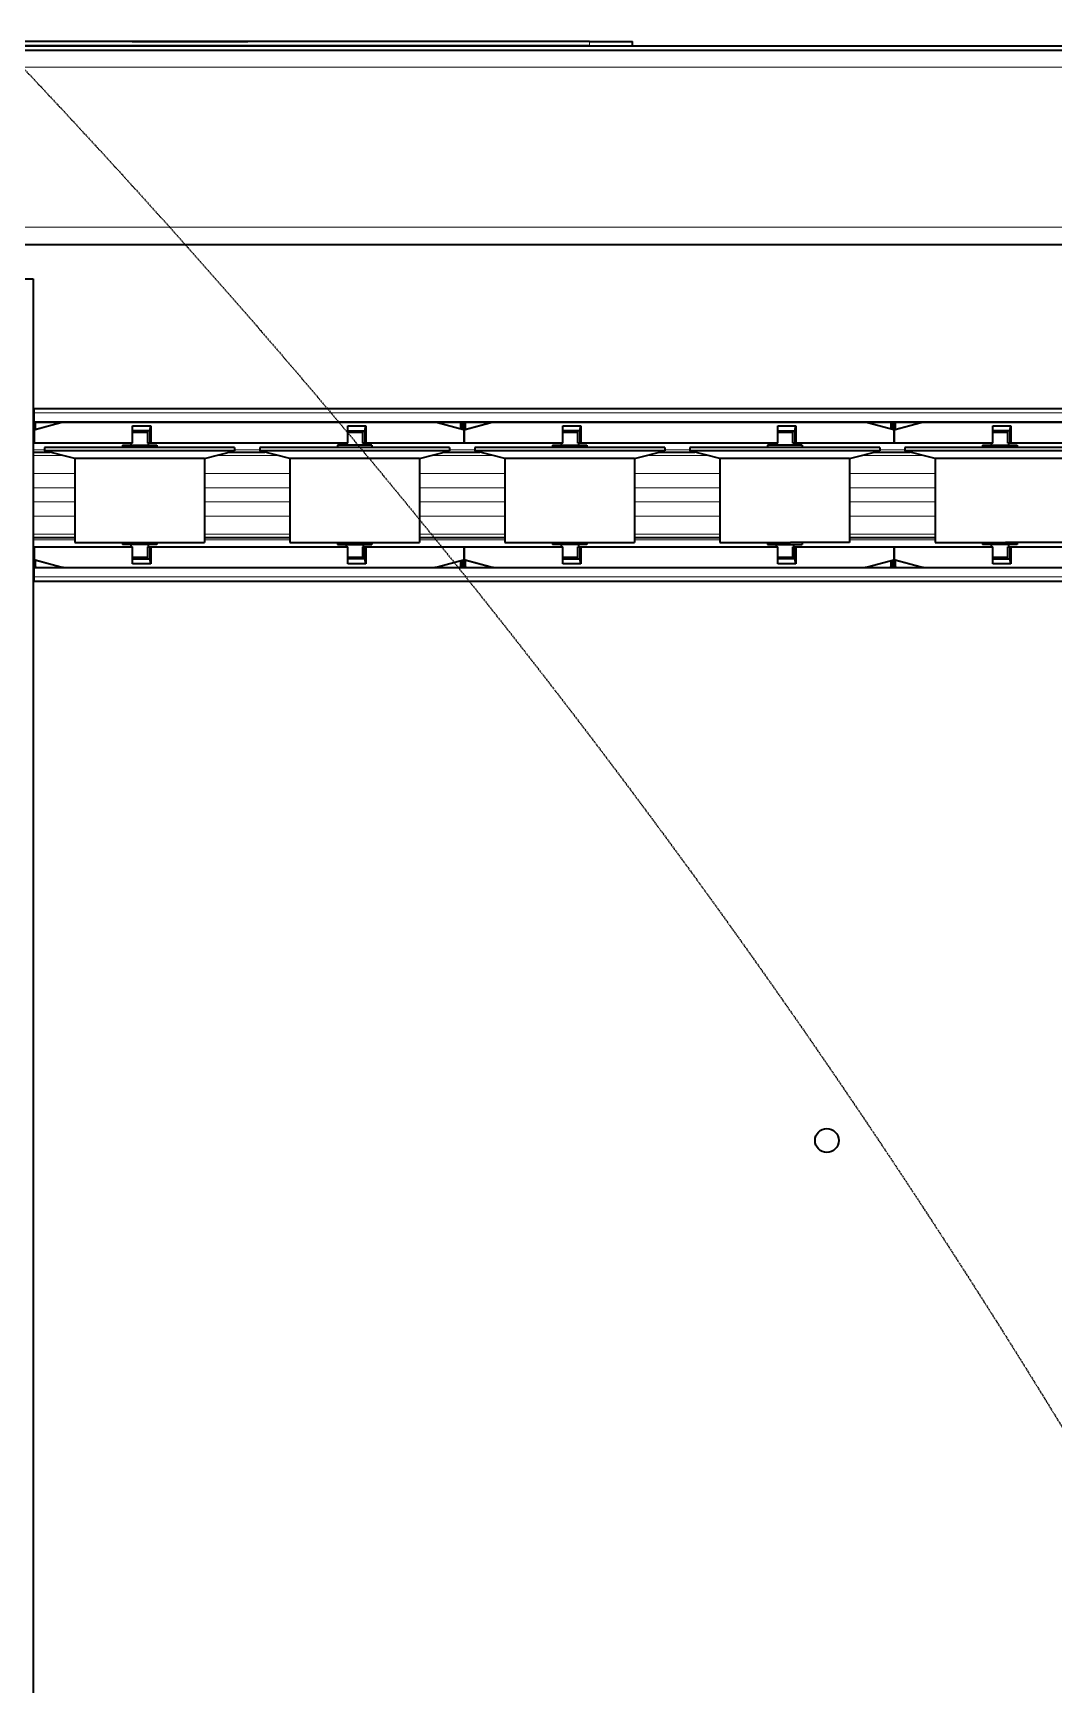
# Model space of a CAD drawing. Header units: inches. Extents: x 185496 to 352137, y 107182 to 179410.
# Drawn here: x 237208.9 to 237445.4, y 167636.3 to 168018.8 of the extents above; entities that cross this region are included whole.
import ezdxf

# ---------------------------------------------------------------- set-up
doc = ezdxf.new("R2010")
doc.units = ezdxf.units.IN
doc.header["$MEASUREMENT"] = 0
doc.linetypes.add('DASH', pattern=[0.35, 0.25, -0.1])

# ---------------------------------------------------------------- blocks, each defined once
blk = doc.blocks.new('liaojia')
at = {"color": 7, "lineweight": 35}
for p, q in [((799085.27, -280753.72), (799085.27, -279353.72)), ((799086.27, -280753.72), (799086.27, -279353.72)), ((799131.27, -280708.72), (799131.27, -279448.77)), ((799169.27, -280642.43), (799169.27, -279446.99)), ((799169.27, -280642.59), (799169.27, -279449.31)), ((799209.27, -280642.43), (799209.27, -279446.99)), ((799172.47, -280642.36), (799172.47, -279465.13)), ((799084.27, -280513.72), (799084.27, -280743.72)), ((799085.27, -280513.72), (799085.27, -280743.72)), ((799139.27, -280642.59), (800133.27, -280642.59))]:
    blk.add_line(p, q, dxfattribs=at)
at = {"color": 7, "lineweight": 13}
for p, q in [((799090.27, -280708.72), (799090.27, -279444.77)), ((799127.27, -280708.72), (799127.27, -279448.77)), ((799206.27, -280642.34), (799206.27, -279446.91)), ((799208.27, -280642.34), (799208.27, -279446.91)), ((799170.27, -280642.34), (799170.27, -279465.13)), ((799172.27, -280642.34), (799172.27, -279465.13))]:
    blk.add_line(p, q, dxfattribs=at)
at = {"color": 7, "lineweight": 35, "ltscale": 0.212965}
for p, q in [((799172.47, -280350.7), (799172.47, -280435.89)), ((799206.07, -280435.89), (799206.07, -280350.7)), ((799172.47, -280450.32), (799172.47, -280535.51)), ((799206.07, -280535.51), (799206.07, -280450.32)), ((799172.47, -280549.94), (799172.47, -280635.13)), ((799206.07, -280635.13), (799206.07, -280549.94))]:
    blk.add_line(p, q, dxfattribs=at)
at = {"color": 7, "lineweight": 35, "ltscale": 0.114064}
for p, q in [((799177.27, -280370.48), (799177.27, -280416.11)), ((799201.27, -280416.11), (799201.27, -280370.48)), ((799177.27, -280470.1), (799177.27, -280515.73)), ((799201.27, -280515.73), (799201.27, -280470.1)), ((799177.27, -280569.72), (799177.27, -280615.35)), ((799201.27, -280615.35), (799201.27, -280569.72))]:
    blk.add_line(p, q, dxfattribs=at)
at = {"color": 7, "lineweight": 35, "ltscale": 0.050206}
for p, q in [((799178.27, -280396.67), (799178.27, -280416.76)), ((799179.07, -280396.67), (799179.07, -280416.76)), ((799178.27, -280496.29), (799178.27, -280516.38)), ((799179.07, -280496.29), (799179.07, -280516.38)), ((799178.27, -280546.1), (799178.27, -280566.19)), ((799179.07, -280546.1), (799179.07, -280566.19)), ((799178.27, -280595.91), (799178.27, -280616)), ((799179.07, -280595.91), (799179.07, -280616))]:
    blk.add_line(p, q, dxfattribs=at)
at = {"color": 7, "lineweight": 35, "ltscale": 0.034232}
for p, q in [((799180.82, -280403.67), (799180.82, -280417.37)), ((799200.27, -280403.67), (799200.27, -280417.37)), ((799180.82, -280453.48), (799180.82, -280467.18)), ((799200.27, -280453.48), (799200.27, -280467.18)), ((799180.82, -280503.29), (799180.82, -280516.99)), ((799200.27, -280516.99), (799200.27, -280503.29)), ((799180.82, -280553.1), (799180.82, -280566.8)), ((799200.27, -280566.8), (799200.27, -280553.1)), ((799180.82, -280602.91), (799180.82, -280616.61)), ((799200.27, -280616.61), (799200.27, -280602.91))]:
    blk.add_line(p, q, dxfattribs=at)
at = {"color": 7, "lineweight": 35, "ltscale": 0.01046}
for p, q in [((799173.31, -280420.29), (799173.31, -280416.11)), ((799205.24, -280416.11), (799205.24, -280420.29)), ((799173.31, -280470.1), (799173.31, -280465.92)), ((799205.24, -280465.92), (799205.24, -280470.1)), ((799173.31, -280519.91), (799173.31, -280515.73)), ((799205.24, -280515.73), (799205.24, -280519.91)), ((799173.31, -280569.72), (799173.31, -280565.54)), ((799205.24, -280565.54), (799205.24, -280569.72)), ((799173.31, -280619.53), (799173.31, -280615.35)), ((799205.24, -280615.35), (799205.24, -280619.53))]:
    blk.add_line(p, q, dxfattribs=at)
at = {"color": 7, "lineweight": 35, "ltscale": 0.009914}
for p, q in [((799173.31, -280416.11), (799177.27, -280416.11)), ((799201.27, -280416.11), (799205.24, -280416.11)), ((799177.27, -280420.29), (799173.31, -280420.29)), ((799205.24, -280420.29), (799201.27, -280420.29)), ((799173.31, -280465.92), (799177.27, -280465.92)), ((799201.27, -280465.92), (799205.24, -280465.92)), ((799177.27, -280470.1), (799173.31, -280470.1)), ((799205.24, -280470.1), (799201.27, -280470.1)), ((799173.31, -280515.73), (799177.27, -280515.73)), ((799201.27, -280515.73), (799205.24, -280515.73)), ((799177.27, -280519.91), (799173.31, -280519.91)), ((799205.24, -280519.91), (799201.27, -280519.91)), ((799173.31, -280565.54), (799177.27, -280565.54)), ((799201.27, -280565.54), (799205.24, -280565.54)), ((799177.27, -280569.72), (799173.31, -280569.72)), ((799205.24, -280569.72), (799201.27, -280569.72)), ((799173.31, -280615.35), (799177.27, -280615.35)), ((799201.27, -280615.35), (799205.24, -280615.35)), ((799177.27, -280619.53), (799173.31, -280619.53)), ((799205.24, -280619.53), (799201.27, -280619.53))]:
    blk.add_line(p, q, dxfattribs=at)
at = {"color": 7, "lineweight": 35, "ltscale": 0.002965}
for p, q in [((799174.47, -280416.33), (799173.31, -280416.11)), ((799205.24, -280416.11), (799204.07, -280416.33)), ((799174.47, -280466.14), (799173.31, -280465.92)), ((799205.24, -280465.92), (799204.07, -280466.14)), ((799174.47, -280515.95), (799173.31, -280515.73)), ((799205.24, -280515.73), (799204.07, -280515.95)), ((799174.47, -280565.75), (799173.31, -280565.54)), ((799205.24, -280565.54), (799204.07, -280565.75)), ((799174.47, -280615.56), (799173.31, -280615.35)), ((799205.24, -280615.35), (799204.07, -280615.56))]:
    blk.add_line(p, q, dxfattribs=at)
at = {"color": 7, "lineweight": 35, "ltscale": 0.007}
for p, q in [((799174.47, -280416.33), (799177.27, -280416.33)), ((799201.27, -280416.33), (799204.07, -280416.33)), ((799174.47, -280466.14), (799177.27, -280466.14)), ((799204.07, -280466.14), (799201.27, -280466.14)), ((799174.47, -280515.95), (799177.27, -280515.95)), ((799201.27, -280515.95), (799204.07, -280515.95)), ((799174.47, -280565.76), (799177.27, -280565.76)), ((799204.07, -280565.76), (799201.27, -280565.76)), ((799174.47, -280615.57), (799177.27, -280615.57)), ((799201.27, -280615.57), (799204.07, -280615.57))]:
    blk.add_line(p, q, dxfattribs=at)
at = {"color": 7, "lineweight": 35, "ltscale": 0.009915}
for p, q in [((799174.47, -280416.33), (799174.47, -280420.29)), ((799204.07, -280420.29), (799204.07, -280416.33)), ((799174.47, -280470.1), (799174.47, -280466.14)), ((799204.07, -280466.14), (799204.07, -280470.1)), ((799174.47, -280515.95), (799174.47, -280519.91)), ((799204.07, -280519.91), (799204.07, -280515.95)), ((799174.47, -280569.72), (799174.47, -280565.75)), ((799204.07, -280565.75), (799204.07, -280569.72)), ((799174.47, -280615.56), (799174.47, -280619.53)), ((799204.07, -280619.53), (799204.07, -280615.56))]:
    blk.add_line(p, q, dxfattribs=at)
at = {"color": 7, "lineweight": 35, "ltscale": 0.000749969}
for p, q in [((799174.77, -280416.79), (799174.47, -280416.79)), ((799204.07, -280416.79), (799203.77, -280416.79)), ((799174.47, -280466.59), (799174.77, -280466.59)), ((799203.77, -280466.59), (799204.07, -280466.59)), ((799174.77, -280516.4), (799174.47, -280516.4)), ((799204.07, -280516.4), (799203.77, -280516.4)), ((799174.47, -280566.21), (799174.77, -280566.21)), ((799203.77, -280566.21), (799204.07, -280566.21)), ((799174.77, -280616.02), (799174.47, -280616.02)), ((799204.07, -280616.02), (799203.77, -280616.02))]:
    blk.add_line(p, q, dxfattribs=at)
at = {"color": 7, "lineweight": 35, "ltscale": 0.00625}
for p, q in [((799177.27, -280416.79), (799174.77, -280416.79)), ((799203.77, -280416.79), (799201.27, -280416.79)), ((799177.27, -280466.59), (799174.77, -280466.59)), ((799203.77, -280466.59), (799201.27, -280466.59)), ((799177.27, -280516.4), (799174.77, -280516.4)), ((799203.77, -280516.4), (799201.27, -280516.4)), ((799177.27, -280566.21), (799174.77, -280566.21)), ((799203.77, -280566.21), (799201.27, -280566.21)), ((799177.27, -280616.02), (799174.77, -280616.02)), ((799203.77, -280616.02), (799201.27, -280616.02))]:
    blk.add_line(p, q, dxfattribs=at)
at = {"color": 7, "lineweight": 35, "ltscale": 0.004289}
for p, q in [((799174.77, -280418.5), (799174.77, -280416.79)), ((799203.77, -280416.79), (799203.77, -280418.5)), ((799174.77, -280468.31), (799174.77, -280466.59)), ((799203.77, -280466.59), (799203.77, -280468.31)), ((799174.77, -280518.12), (799174.77, -280516.4)), ((799203.77, -280516.4), (799203.77, -280518.12)), ((799174.77, -280567.93), (799174.77, -280566.21)), ((799203.77, -280566.21), (799203.77, -280567.93)), ((799174.77, -280617.74), (799174.77, -280616.02)), ((799203.77, -280616.02), (799203.77, -280617.74))]:
    blk.add_line(p, q, dxfattribs=at)
at = {"color": 7, "lineweight": 35, "ltscale": 0.000555229}
for p, q in [((799177.27, -280416.11), (799177.27, -280416.33)), ((799201.27, -280416.33), (799201.27, -280416.11)), ((799177.27, -280465.92), (799177.27, -280466.14)), ((799201.27, -280466.14), (799201.27, -280465.92))]:
    blk.add_line(p, q, dxfattribs=at)
at = {"color": 7, "lineweight": 35, "ltscale": 0.001138}
for p, q in [((799177.27, -280416.33), (799177.27, -280416.79)), ((799201.27, -280416.79), (799201.27, -280416.33)), ((799177.27, -280466.14), (799177.27, -280466.59)), ((799201.27, -280466.59), (799201.27, -280466.14)), ((799177.27, -280515.95), (799177.27, -280516.4)), ((799201.27, -280516.4), (799201.27, -280515.95)), ((799177.27, -280565.76), (799177.27, -280566.21)), ((799201.27, -280566.21), (799201.27, -280565.76))]:
    blk.add_line(p, q, dxfattribs=at)
at = {"color": 7, "lineweight": 35, "ltscale": 0.00125}
for p, q in [((799177.27, -280416.67), (799177.77, -280416.67)), ((799177.77, -280414.67), (799178.27, -280414.67)), ((799200.27, -280414.67), (799200.77, -280414.67)), ((799200.77, -280416.67), (799201.27, -280416.67)), ((799177.27, -280420.67), (799177.77, -280420.67)), ((799200.77, -280420.67), (799201.27, -280420.67)), ((799177.77, -280422.67), (799178.27, -280422.67)), ((799200.27, -280422.67), (799200.77, -280422.67)), ((799177.27, -280466.48), (799177.77, -280466.48)), ((799177.77, -280464.48), (799178.27, -280464.48)), ((799200.27, -280464.48), (799200.77, -280464.48)), ((799200.77, -280466.48), (799201.27, -280466.48)), ((799177.27, -280470.48), (799177.77, -280470.48)), ((799200.77, -280470.48), (799201.27, -280470.48)), ((799177.77, -280472.48), (799178.27, -280472.48)), ((799200.27, -280472.48), (799200.77, -280472.48)), ((799177.27, -280516.29), (799177.77, -280516.29)), ((799177.77, -280514.29), (799178.27, -280514.29)), ((799200.27, -280514.29), (799200.77, -280514.29)), ((799200.77, -280516.29), (799201.27, -280516.29)), ((799177.27, -280520.29), (799177.77, -280520.29)), ((799200.77, -280520.29), (799201.27, -280520.29)), ((799177.77, -280522.29), (799178.27, -280522.29)), ((799200.27, -280522.29), (799200.77, -280522.29)), ((799177.27, -280566.1), (799177.77, -280566.1)), ((799177.77, -280564.1), (799178.27, -280564.1)), ((799200.27, -280564.1), (799200.77, -280564.1)), ((799200.77, -280566.1), (799201.27, -280566.1)), ((799177.27, -280570.1), (799177.77, -280570.1)), ((799200.77, -280570.1), (799201.27, -280570.1)), ((799177.77, -280572.1), (799178.27, -280572.1)), ((799200.27, -280572.1), (799200.77, -280572.1)), ((799177.27, -280615.91), (799177.77, -280615.91)), ((799177.77, -280613.91), (799178.27, -280613.91)), ((799200.27, -280613.91), (799200.77, -280613.91)), ((799200.77, -280615.91), (799201.27, -280615.91)), ((799177.27, -280619.91), (799177.77, -280619.91)), ((799200.77, -280619.91), (799201.27, -280619.91)), ((799177.77, -280621.91), (799178.27, -280621.91)), ((799200.27, -280621.91), (799200.77, -280621.91))]:
    blk.add_line(p, q, dxfattribs=at)
at = {"color": 7, "lineweight": 35, "ltscale": 0.009129}
for p, q in [((799177.77, -280418.33), (799177.77, -280414.67)), ((799200.77, -280414.67), (799200.77, -280418.33)), ((799177.77, -280464.48), (799177.77, -280468.14)), ((799200.77, -280468.14), (799200.77, -280464.48))]:
    blk.add_line(p, q, dxfattribs=at)
at = {"color": 7, "lineweight": 35, "ltscale": 0.059794}
for p, q in [((799178.27, -280416.76), (799178.27, -280440.67)), ((799179.07, -280416.76), (799179.07, -280440.67)), ((799178.27, -280616), (799178.27, -280639.91)), ((799179.07, -280616), (799179.07, -280639.91))]:
    blk.add_line(p, q, dxfattribs=at)
at = {"color": 7, "lineweight": 35, "ltscale": 0.040768}
for p, q in [((799180.82, -280417.37), (799180.82, -280433.67)), ((799200.27, -280433.67), (799200.27, -280417.37)), ((799180.82, -280467.18), (799180.82, -280483.48)), ((799200.27, -280483.48), (799200.27, -280467.18)), ((799180.82, -280516.99), (799180.82, -280533.29)), ((799200.27, -280533.29), (799200.27, -280516.99)), ((799180.82, -280566.8), (799180.82, -280583.1)), ((799200.27, -280583.1), (799200.27, -280566.8)), ((799180.82, -280616.61), (799180.82, -280632.91)), ((799200.27, -280632.91), (799200.27, -280616.61))]:
    blk.add_line(p, q, dxfattribs=at)
at = {"color": 7, "lineweight": 35, "ltscale": 0.004478}
for p, q in [((799174.77, -280420.29), (799174.77, -280418.5)), ((799203.77, -280418.5), (799203.77, -280420.29)), ((799174.77, -280470.1), (799174.77, -280468.31)), ((799203.77, -280468.31), (799203.77, -280470.1)), ((799174.77, -280519.91), (799174.77, -280518.12)), ((799203.77, -280518.12), (799203.77, -280519.91)), ((799174.77, -280569.72), (799174.77, -280567.93)), ((799203.77, -280567.93), (799203.77, -280569.72)), ((799174.77, -280619.53), (799174.77, -280617.74)), ((799203.77, -280617.74), (799203.77, -280619.53))]:
    blk.add_line(p, q, dxfattribs=at)
at = {"color": 7, "lineweight": 35, "ltscale": 0.057032}
for p, q in [((799177.27, -280420.29), (799177.27, -280443.1)), ((799201.27, -280443.1), (799201.27, -280420.29)), ((799177.27, -280443.1), (799177.27, -280465.92)), ((799201.27, -280465.92), (799201.27, -280443.1)), ((799177.27, -280519.91), (799177.27, -280542.72)), ((799201.27, -280542.72), (799201.27, -280519.91)), ((799177.27, -280542.72), (799177.27, -280565.54)), ((799201.27, -280565.54), (799201.27, -280542.72)), ((799177.27, -280619.53), (799177.27, -280642.34)), ((799201.27, -280642.34), (799201.27, -280619.53))]:
    blk.add_line(p, q, dxfattribs=at)
at = {"color": 7, "lineweight": 35, "ltscale": 0.010872}
for p, q in [((799177.77, -280422.67), (799177.77, -280418.33)), ((799200.77, -280418.33), (799200.77, -280422.67)), ((799177.77, -280468.14), (799177.77, -280472.48)), ((799200.77, -280472.48), (799200.77, -280468.14)), ((799177.77, -280522.29), (799177.77, -280517.95)), ((799200.77, -280517.95), (799200.77, -280522.29)), ((799177.77, -280567.76), (799177.77, -280572.1)), ((799200.77, -280572.1), (799200.77, -280567.76)), ((799177.77, -280621.91), (799177.77, -280617.57)), ((799200.77, -280617.57), (799200.77, -280621.91))]:
    blk.add_line(p, q, dxfattribs=at)
at = {"color": 7, "lineweight": 35, "ltscale": 3.43323e-05}
for p, q in [((799172.47, -280435.89), (799172.47, -280435.9)), ((799172.47, -280535.51), (799172.47, -280535.52))]:
    blk.add_line(p, q, dxfattribs=at)
at = {"color": 7, "lineweight": 35, "ltscale": 0.018036}
for p, q in [((799180.82, -280433.67), (799179.07, -280440.67)), ((799180.82, -280453.48), (799179.07, -280446.48)), ((799180.82, -280483.48), (799179.07, -280490.48)), ((799180.82, -280503.29), (799179.07, -280496.29)), ((799180.82, -280533.29), (799179.07, -280540.29)), ((799180.82, -280553.1), (799179.07, -280546.1)), ((799180.82, -280583.1), (799179.07, -280590.1)), ((799180.82, -280602.91), (799179.07, -280595.91)), ((799180.82, -280632.91), (799179.07, -280639.91))]:
    blk.add_line(p, q, dxfattribs=at)
at = {"color": 7, "lineweight": 13, "ltscale": 0.036824}
for p, q in [((799180.19, -280450.94), (799180.19, -280436.21)), ((799180.19, -280500.75), (799180.19, -280486.02)), ((799180.19, -280550.56), (799180.19, -280535.83)), ((799180.19, -280600.37), (799180.19, -280585.64))]:
    blk.add_line(p, q, dxfattribs=at)
at = {"color": 7, "lineweight": 35, "ltscale": 0.048637}
for p, q in [((799180.82, -280433.67), (799200.27, -280433.67)), ((799180.82, -280453.48), (799200.27, -280453.48)), ((799180.82, -280483.48), (799200.27, -280483.48)), ((799180.82, -280503.29), (799200.27, -280503.29)), ((799180.82, -280533.29), (799200.27, -280533.29)), ((799180.82, -280553.1), (799200.27, -280553.1)), ((799180.82, -280583.1), (799200.27, -280583.1)), ((799180.82, -280602.91), (799200.27, -280602.91)), ((799180.82, -280632.91), (799200.27, -280632.91))]:
    blk.add_line(p, q, dxfattribs=at)
at = {"color": 7, "lineweight": 13, "ltscale": 0.049524}
for p, q in [((799184.31, -280453.48), (799184.31, -280433.67)), ((799187.67, -280453.48), (799187.67, -280433.67)), ((799190.88, -280453.48), (799190.88, -280433.67)), ((799194.24, -280453.48), (799194.24, -280433.67)), ((799198.36, -280453.48), (799198.36, -280433.67)), ((799199.67, -280453.48), (799199.67, -280433.67)), ((799184.31, -280503.29), (799184.31, -280483.48)), ((799187.67, -280503.29), (799187.67, -280483.48)), ((799190.88, -280503.29), (799190.88, -280483.48)), ((799194.24, -280503.29), (799194.24, -280483.48)), ((799198.36, -280503.29), (799198.36, -280483.48)), ((799199.67, -280503.29), (799199.67, -280483.48)), ((799184.31, -280553.1), (799184.31, -280533.29)), ((799187.67, -280553.1), (799187.67, -280533.29)), ((799190.88, -280553.1), (799190.88, -280533.29)), ((799194.24, -280553.1), (799194.24, -280533.29)), ((799198.36, -280553.1), (799198.36, -280533.29)), ((799199.67, -280553.1), (799199.67, -280533.29)), ((799184.31, -280602.91), (799184.31, -280583.1)), ((799187.67, -280602.91), (799187.67, -280583.1)), ((799190.88, -280602.91), (799190.88, -280583.1)), ((799194.24, -280602.91), (799194.24, -280583.1)), ((799198.36, -280602.91), (799198.36, -280583.1)), ((799199.67, -280602.91), (799199.67, -280583.1))]:
    blk.add_line(p, q, dxfattribs=at)
at = {"color": 7, "lineweight": 35, "ltscale": 0.049524}
for p, q in [((799199.17, -280453.48), (799199.17, -280433.67)), ((799199.17, -280503.29), (799199.17, -280483.48)), ((799199.17, -280553.1), (799199.17, -280533.29)), ((799199.17, -280602.91), (799199.17, -280583.1))]:
    blk.add_line(p, q, dxfattribs=at)
at = {"color": 7, "lineweight": 35, "ltscale": 0.000675392}
for p, q in [((799206.07, -280436.16), (799206.07, -280435.89)), ((799206.07, -280635.4), (799206.07, -280635.13))]:
    blk.add_line(p, q, dxfattribs=at)
at = {"color": 7, "lineweight": 35, "ltscale": 0.036059}
for p, q in [((799206.07, -280450.32), (799206.07, -280435.9)), ((799206.07, -280549.94), (799206.07, -280535.52))]:
    blk.add_line(p, q, dxfattribs=at)
at = {"color": 7, "lineweight": 35, "ltscale": 0.015631}
for p, q in [((799172.61, -280436.92), (799174.23, -280442.96)), ((799204.31, -280442.96), (799205.94, -280436.92)), ((799174.23, -280443.25), (799172.61, -280449.29)), ((799205.94, -280449.29), (799204.31, -280443.25)), ((799172.61, -280536.54), (799174.23, -280542.58)), ((799204.31, -280542.58), (799205.94, -280536.54)), ((799174.23, -280542.87), (799172.61, -280548.91)), ((799205.94, -280548.91), (799204.31, -280542.87)), ((799172.61, -280636.16), (799174.23, -280642.2)), ((799204.31, -280642.2), (799205.94, -280636.16))]:
    blk.add_line(p, q, dxfattribs=at)
at = {"color": 7, "lineweight": 13, "ltscale": 0.000675392}
for p, q in [((799172.61, -280437.19), (799172.61, -280436.92)), ((799205.94, -280436.92), (799205.94, -280437.19)), ((799172.61, -280536.81), (799172.61, -280536.54)), ((799205.94, -280536.54), (799205.94, -280536.81))]:
    blk.add_line(p, q, dxfattribs=at)
at = {"color": 7, "lineweight": 35, "ltscale": 0.014724}
for p, q in [((799174.14, -280442.88), (799172.61, -280437.19)), ((799205.94, -280437.19), (799204.41, -280442.88)), ((799174.14, -280542.5), (799172.61, -280536.81)), ((799205.94, -280536.81), (799204.41, -280542.5)), ((799174.14, -280642.12), (799172.61, -280636.43))]:
    blk.add_line(p, q, dxfattribs=at)
at = {"color": 7, "lineweight": 35, "ltscale": 0.02054}
for p, q in [((799179.37, -280447.69), (799179.37, -280439.47)), ((799179.37, -280497.5), (799179.37, -280489.28)), ((799179.37, -280547.31), (799179.37, -280539.09)), ((799179.37, -280597.12), (799179.37, -280588.9))]:
    blk.add_line(p, q, dxfattribs=at)
at = {"color": 7, "lineweight": 35, "ltscale": 0.000635388}
blk.add_line((799172.54, -280442.88), (799172.47, -280442.63), dxfattribs=at)
at = {"color": 7, "lineweight": 35, "ltscale": 0.001135}
for p, q in [((799172.47, -280443.2), (799172.59, -280443.64)), ((799205.95, -280443.64), (799206.07, -280443.2)), ((799172.47, -280542.82), (799172.59, -280543.26)), ((799205.95, -280543.26), (799206.07, -280542.82))]:
    blk.add_line(p, q, dxfattribs=at)
at = {"color": 7, "lineweight": 35, "ltscale": 0.000635572}
for p, q in [((799172.47, -280444.12), (799172.54, -280443.87)), ((799172.54, -280542.5), (799172.47, -280542.25))]:
    blk.add_line(p, q, dxfattribs=at)
at = {"color": 7, "lineweight": 35, "ltscale": 0.004}
for p, q in [((799172.54, -280442.88), (799174.14, -280442.88)), ((799204.41, -280442.88), (799206.01, -280442.88)), ((799172.54, -280542.5), (799174.14, -280542.5)), ((799204.41, -280542.5), (799206.01, -280542.5)), ((799172.54, -280642.12), (799174.14, -280642.12)), ((799204.41, -280642.12), (799206.01, -280642.12))]:
    blk.add_line(p, q, dxfattribs=at)
at = {"color": 7, "lineweight": 35, "ltscale": 0.000697136}
for p, q in [((799172.54, -280443.16), (799172.54, -280442.88)), ((799206.01, -280442.88), (799206.01, -280443.16)), ((799172.54, -280542.78), (799172.54, -280542.5)), ((799206.01, -280542.5), (799206.01, -280542.78))]:
    blk.add_line(p, q, dxfattribs=at)
at = {"color": 7, "lineweight": 35, "ltscale": 0.004223}
for p, q in [((799174.23, -280443.16), (799172.54, -280443.16)), ((799206.01, -280443.16), (799204.32, -280443.16)), ((799174.23, -280542.78), (799172.54, -280542.78)), ((799206.01, -280542.78), (799204.32, -280542.78)), ((799174.23, -280642.39), (799172.54, -280642.39)), ((799206.01, -280642.39), (799204.32, -280642.39))]:
    blk.add_line(p, q, dxfattribs=at)
at = {"color": 7, "lineweight": 35, "ltscale": 0.00129}
for p, q in [((799172.67, -280443.65), (799172.54, -280443.16)), ((799206.01, -280443.16), (799205.87, -280443.65)), ((799172.67, -280543.27), (799172.54, -280542.78)), ((799206.01, -280542.78), (799205.87, -280543.27))]:
    blk.add_line(p, q, dxfattribs=at)
at = {"color": 7, "lineweight": 35, "ltscale": 0.003818}
for p, q in [((799174.07, -280443.87), (799172.54, -280443.87)), ((799206.01, -280443.87), (799204.48, -280443.87)), ((799174.07, -280543.49), (799172.54, -280543.49)), ((799206.01, -280543.49), (799204.48, -280543.49))]:
    blk.add_line(p, q, dxfattribs=at)
at = {"color": 7, "lineweight": 13, "ltscale": 0.000175476}
for p, q in [((799172.59, -280443.57), (799172.59, -280443.64)), ((799205.95, -280443.57), (799205.95, -280443.64))]:
    blk.add_line(p, q, dxfattribs=at)
at = {"color": 7, "lineweight": 35, "ltscale": 0.000493763}
for p, q in [((799172.59, -280443.57), (799172.65, -280443.76)), ((799205.9, -280443.76), (799205.95, -280443.57))]:
    blk.add_line(p, q, dxfattribs=at)
at = {"color": 7, "lineweight": 35, "ltscale": 0.000567469}
for p, q in [((799172.62, -280443.87), (799172.67, -280443.65)), ((799205.87, -280443.65), (799205.93, -280443.87))]:
    blk.add_line(p, q, dxfattribs=at)
at = {"color": 7, "lineweight": 35, "ltscale": 0.003631}
for p, q in [((799174.13, -280443.65), (799172.67, -280443.65)), ((799172.67, -280443.65), (799174.13, -280443.65)), ((799205.87, -280443.65), (799204.42, -280443.65)), ((799204.42, -280443.65), (799205.87, -280443.65)), ((799174.13, -280543.27), (799172.67, -280543.27)), ((799172.67, -280543.27), (799174.13, -280543.27)), ((799205.87, -280543.27), (799204.42, -280543.27)), ((799204.42, -280543.27), (799205.87, -280543.27))]:
    blk.add_line(p, q, dxfattribs=at)
at = {"color": 7, "lineweight": 35, "ltscale": 0.000906978}
for p, q in [((799174.23, -280443.17), (799174.14, -280442.82)), ((799174.23, -280642.41), (799174.14, -280642.06))]:
    blk.add_line(p, q, dxfattribs=at)
at = {"color": 7, "lineweight": 35, "ltscale": 0.000130653}
for p, q in [((799174.14, -280442.88), (799174.14, -280442.82)), ((799204.41, -280442.82), (799204.41, -280442.88)), ((799174.14, -280642.12), (799174.14, -280642.06)), ((799204.41, -280642.06), (799204.41, -280642.12))]:
    blk.add_line(p, q, dxfattribs=at)
at = {"color": 7, "lineweight": 13, "ltscale": 0.000544739}
for p, q in [((799174.23, -280442.96), (799174.23, -280443.17)), ((799204.31, -280443.17), (799204.31, -280442.96)), ((799174.23, -280542.58), (799174.23, -280542.79)), ((799204.31, -280542.79), (799204.31, -280542.58)), ((799174.43, -280642.34), (799174.43, -280642.56)), ((799204.12, -280642.56), (799204.12, -280642.34))]:
    blk.add_line(p, q, dxfattribs=at)
at = {"color": 7, "lineweight": 35, "ltscale": 0.007116}
for p, q in [((799174.43, -280443.1), (799177.27, -280443.1)), ((799177.27, -280443.1), (799174.43, -280443.1)), ((799201.27, -280443.1), (799204.12, -280443.1)), ((799204.12, -280443.1), (799201.27, -280443.1)), ((799174.43, -280542.72), (799177.27, -280542.72)), ((799177.27, -280542.72), (799174.43, -280542.72)), ((799201.27, -280542.72), (799204.12, -280542.72)), ((799204.12, -280542.72), (799201.27, -280542.72)), ((799174.43, -280642.34), (799177.27, -280642.34)), ((799174.43, -280642.56), (799177.27, -280642.56)), ((799201.27, -280642.34), (799204.12, -280642.34)), ((799201.27, -280642.56), (799204.12, -280642.56))]:
    blk.add_line(p, q, dxfattribs=at)
at = {"color": 7, "lineweight": 35, "ltscale": 0.002}
for p, q in [((799178.27, -280440.67), (799179.07, -280440.67)), ((799178.27, -280446.48), (799179.07, -280446.48)), ((799178.27, -280490.48), (799179.07, -280490.48)), ((799178.27, -280496.29), (799179.07, -280496.29)), ((799178.27, -280540.29), (799179.07, -280540.29)), ((799178.27, -280546.1), (799179.07, -280546.1)), ((799178.27, -280590.1), (799179.07, -280590.1)), ((799178.27, -280595.91), (799179.07, -280595.91)), ((799178.27, -280639.91), (799179.07, -280639.91))]:
    blk.add_line(p, q, dxfattribs=at)
at = {"color": 7, "lineweight": 13, "ltscale": 0.014524}
for p, q in [((799178.87, -280446.48), (799178.87, -280440.67)), ((799178.87, -280496.29), (799178.87, -280490.48)), ((799178.87, -280546.1), (799178.87, -280540.29)), ((799178.87, -280595.91), (799178.87, -280590.1))]:
    blk.add_line(p, q, dxfattribs=at)
at = {"color": 7, "lineweight": 35, "ltscale": 0.000544739}
for p, q in [((799201.27, -280443.32), (799201.27, -280443.1)), ((799201.27, -280542.94), (799201.27, -280542.72)), ((799177.27, -280642.34), (799177.27, -280642.56)), ((799201.27, -280642.56), (799201.27, -280642.34))]:
    blk.add_line(p, q, dxfattribs=at)
at = {"color": 7, "lineweight": 35, "ltscale": 0.00082798}
for p, q in [((799201.27, -280443.65), (799201.27, -280443.32)), ((799201.27, -280543.27), (799201.27, -280542.94))]:
    blk.add_line(p, q, dxfattribs=at)
at = {"color": 7, "lineweight": 35, "ltscale": 0.000522995}
blk.add_line((799201.27, -280443.86), (799201.27, -280443.65), dxfattribs=at)
at = {"color": 7, "lineweight": 35, "ltscale": 0.000907027}
for p, q in [((799204.41, -280442.82), (799204.31, -280443.17)), ((799204.41, -280642.06), (799204.31, -280642.41))]:
    blk.add_line(p, q, dxfattribs=at)
at = {"color": 7, "lineweight": 35, "ltscale": 0.000635438}
blk.add_line((799206.07, -280442.63), (799206.01, -280442.88), dxfattribs=at)
at = {"color": 7, "lineweight": 35, "ltscale": 0.000635622}
for p, q in [((799206.01, -280443.87), (799206.07, -280444.12)), ((799206.07, -280542.25), (799206.01, -280542.5))]:
    blk.add_line(p, q, dxfattribs=at)
at = {"color": 7, "lineweight": 35, "ltscale": 0.050207}
for p, q in [((799178.27, -280446.48), (799178.27, -280466.57)), ((799179.07, -280446.48), (799179.07, -280466.57))]:
    blk.add_line(p, q, dxfattribs=at)
at = {"color": 7, "lineweight": 35, "ltscale": 0.059793}
for p, q in [((799178.27, -280466.57), (799178.27, -280490.48)), ((799179.07, -280466.57), (799179.07, -280490.48)), ((799178.27, -280516.38), (799178.27, -280540.29)), ((799179.07, -280516.38), (799179.07, -280540.29)), ((799178.27, -280566.19), (799178.27, -280590.1)), ((799179.07, -280566.19), (799179.07, -280590.1))]:
    blk.add_line(p, q, dxfattribs=at)
at = {"color": 7, "lineweight": 35, "ltscale": 0.0025}
blk.add_line((799085.27, -280503.72), (799084.27, -280503.72), dxfattribs=at)
at = {"color": 7, "lineweight": 35, "ltscale": 0.025}
for p, q in [((799084.27, -280513.72), (799084.27, -280503.72)), ((799085.27, -280513.72), (799085.27, -280503.72))]:
    blk.add_line(p, q, dxfattribs=at)
at = {"color": 7, "lineweight": 13, "ltscale": 0.0025}
blk.add_line((799085.27, -280513.72), (799084.27, -280513.72), dxfattribs=at)
at = {"color": 7, "lineweight": 35, "ltscale": 0.00055542}
for p, q in [((799177.27, -280515.73), (799177.27, -280515.95)), ((799201.27, -280515.95), (799201.27, -280515.73)), ((799177.27, -280565.54), (799177.27, -280565.76)), ((799201.27, -280565.76), (799201.27, -280565.54)), ((799177.27, -280615.35), (799177.27, -280615.57)), ((799201.27, -280615.57), (799201.27, -280615.35))]:
    blk.add_line(p, q, dxfattribs=at)
at = {"color": 7, "lineweight": 35, "ltscale": 0.009128}
for p, q in [((799177.77, -280517.95), (799177.77, -280514.29)), ((799200.77, -280514.29), (799200.77, -280517.95)), ((799177.77, -280564.1), (799177.77, -280567.76)), ((799200.77, -280567.76), (799200.77, -280564.1)), ((799177.77, -280617.57), (799177.77, -280613.91)), ((799200.77, -280613.91), (799200.77, -280617.57))]:
    blk.add_line(p, q, dxfattribs=at)
at = {"color": 7, "lineweight": 35, "ltscale": 0.000675488}
blk.add_line((799206.07, -280535.78), (799206.07, -280535.51), dxfattribs=at)
at = {"color": 7, "lineweight": 35, "ltscale": 0.000635296}
blk.add_line((799172.47, -280543.74), (799172.54, -280543.49), dxfattribs=at)
at = {"color": 7, "lineweight": 13, "ltscale": 0.000175667}
for p, q in [((799172.59, -280543.19), (799172.59, -280543.26)), ((799205.95, -280543.19), (799205.95, -280543.26))]:
    blk.add_line(p, q, dxfattribs=at)
at = {"color": 7, "lineweight": 35, "ltscale": 0.000493948}
for p, q in [((799172.59, -280543.19), (799172.65, -280543.38)), ((799205.9, -280543.38), (799205.95, -280543.19))]:
    blk.add_line(p, q, dxfattribs=at)
at = {"color": 7, "lineweight": 35, "ltscale": 0.000567561}
for p, q in [((799172.62, -280543.49), (799172.67, -280543.27)), ((799205.87, -280543.27), (799205.93, -280543.49))]:
    blk.add_line(p, q, dxfattribs=at)
at = {"color": 7, "lineweight": 35, "ltscale": 0.000907346}
blk.add_line((799174.23, -280542.79), (799174.14, -280542.44), dxfattribs=at)
at = {"color": 7, "lineweight": 35, "ltscale": 0.000130844}
for p, q in [((799174.14, -280542.5), (799174.14, -280542.44)), ((799204.41, -280542.44), (799204.41, -280542.5))]:
    blk.add_line(p, q, dxfattribs=at)
at = {"color": 7, "lineweight": 35, "ltscale": 0.0005229}
blk.add_line((799201.27, -280543.48), (799201.27, -280543.27), dxfattribs=at)
at = {"color": 7, "lineweight": 35, "ltscale": 0.000907396}
blk.add_line((799204.41, -280542.44), (799204.31, -280542.79), dxfattribs=at)
at = {"color": 7, "lineweight": 35, "ltscale": 0.00063553}
for p, q in [((799206.01, -280543.49), (799206.07, -280543.74)), ((799206.07, -280641.87), (799206.01, -280642.12))]:
    blk.add_line(p, q, dxfattribs=at)
at = {"color": 7, "lineweight": 35, "ltscale": 6.4373e-05}
blk.add_line((799084.27, -280592.89), (799084.27, -280592.87), dxfattribs=at)
at = {"color": 7, "lineweight": 35, "ltscale": 0.000192738}
blk.add_line((799084.27, -280592.97), (799084.27, -280592.89), dxfattribs=at)
at = {"color": 7, "lineweight": 35, "ltscale": 0.000321007}
blk.add_line((799084.27, -280593.1), (799084.27, -280592.97), dxfattribs=at)
at = {"color": 7, "lineweight": 35, "ltscale": 0.000449657}
blk.add_line((799084.27, -280593.28), (799084.27, -280593.1), dxfattribs=at)
at = {"color": 7, "lineweight": 35, "ltscale": 0.000578213}
blk.add_line((799084.27, -280593.51), (799084.27, -280593.28), dxfattribs=at)
at = {"color": 7, "lineweight": 35, "ltscale": 0.000706482}
blk.add_line((799084.27, -280593.79), (799084.27, -280593.51), dxfattribs=at)
at = {"color": 7, "lineweight": 35, "ltscale": 0.000835133}
blk.add_line((799084.27, -280594.13), (799084.27, -280593.79), dxfattribs=at)
at = {"color": 7, "lineweight": 35, "ltscale": 0.000963593}
blk.add_line((799084.27, -280594.51), (799084.27, -280594.13), dxfattribs=at)
at = {"color": 7, "lineweight": 35, "ltscale": 0.001092}
blk.add_line((799084.27, -280594.95), (799084.27, -280594.51), dxfattribs=at)
at = {"color": 7, "lineweight": 35, "ltscale": 0.001221}
blk.add_line((799084.27, -280595.44), (799084.27, -280594.95), dxfattribs=at)
at = {"color": 7, "lineweight": 35, "ltscale": 0.001335}
blk.add_line((799084.27, -280595.97), (799084.27, -280595.44), dxfattribs=at)
at = {"color": 7, "lineweight": 35, "ltscale": 0.001437}
blk.add_line((799084.27, -280596.55), (799084.27, -280595.97), dxfattribs=at)
at = {"color": 7, "lineweight": 35, "ltscale": 0.001538}
blk.add_line((799084.27, -280597.16), (799084.27, -280596.55), dxfattribs=at)
at = {"color": 7, "lineweight": 35, "ltscale": 0.001639}
blk.add_line((799084.27, -280597.82), (799084.27, -280597.16), dxfattribs=at)
at = {"color": 7, "lineweight": 35, "ltscale": 0.001741}
blk.add_line((799084.27, -280598.51), (799084.27, -280597.82), dxfattribs=at)
at = {"color": 7, "lineweight": 35, "ltscale": 0.001842}
blk.add_line((799084.27, -280599.25), (799084.27, -280598.51), dxfattribs=at)
at = {"color": 7, "lineweight": 35, "ltscale": 0.001943}
blk.add_line((799084.27, -280600.03), (799084.27, -280599.25), dxfattribs=at)
at = {"color": 7, "lineweight": 35, "ltscale": 0.000256824}
blk.add_line((799084.27, -280600.13), (799084.27, -280600.03), dxfattribs=at)
at = {"color": 7, "lineweight": 35, "ltscale": 0.048806}
blk.add_line((799084.27, -280619.65), (799084.27, -280600.13), dxfattribs=at)
at = {"color": 7, "lineweight": 35, "ltscale": 0.001137}
for p, q in [((799177.27, -280615.57), (799177.27, -280616.02)), ((799201.27, -280616.02), (799201.27, -280615.57))]:
    blk.add_line(p, q, dxfattribs=at)
at = {"color": 7, "lineweight": 35, "ltscale": 3.4523e-05}
blk.add_line((799172.47, -280635.13), (799172.47, -280635.14), dxfattribs=at)
at = {"color": 7, "lineweight": 13, "ltscale": 0.017839}
blk.add_line((799180.19, -280642.59), (799180.19, -280635.45), dxfattribs=at)
at = {"color": 7, "lineweight": 13, "ltscale": 0.024189}
for p, q in [((799184.31, -280642.59), (799184.31, -280632.91)), ((799187.67, -280642.59), (799187.67, -280632.91)), ((799190.88, -280642.59), (799190.88, -280632.91)), ((799194.24, -280642.59), (799194.24, -280632.91)), ((799198.36, -280642.59), (799198.36, -280632.91)), ((799199.67, -280642.59), (799199.67, -280632.91))]:
    blk.add_line(p, q, dxfattribs=at)
at = {"color": 7, "lineweight": 35, "ltscale": 0.024189}
blk.add_line((799199.17, -280642.59), (799199.17, -280632.91), dxfattribs=at)
at = {"color": 7, "lineweight": 35, "ltscale": 0.018051}
blk.add_line((799206.07, -280642.36), (799206.07, -280635.14), dxfattribs=at)
at = {"color": 7, "lineweight": 13, "ltscale": 0.000675678}
for p, q in [((799172.61, -280636.43), (799172.61, -280636.16)), ((799205.94, -280636.16), (799205.94, -280636.43))]:
    blk.add_line(p, q, dxfattribs=at)
at = {"color": 7, "lineweight": 35, "ltscale": 0.009697}
blk.add_line((799179.37, -280642.59), (799179.37, -280638.71), dxfattribs=at)
at = {"color": 7, "lineweight": 35, "ltscale": 0.014723}
blk.add_line((799205.94, -280636.43), (799204.41, -280642.12), dxfattribs=at)
at = {"color": 7, "lineweight": 35, "ltscale": 0.006846}
blk.add_line((799139.27, -280645.33), (799139.27, -280642.59), dxfattribs=at)
at = {"color": 7, "lineweight": 35, "ltscale": 0.000407124}
for p, q in [((799169.27, -280642.43), (799169.27, -280642.59)), ((799209.27, -280642.59), (799209.27, -280642.43))]:
    blk.add_line(p, q, dxfattribs=at)
at = {"color": 7, "lineweight": 35, "ltscale": 0.005}
for p, q in [((799172.27, -280642.34), (799170.27, -280642.34)), ((799208.27, -280642.34), (799206.27, -280642.34))]:
    blk.add_line(p, q, dxfattribs=at)
at = {"color": 7, "lineweight": 35, "ltscale": 0.00063548}
blk.add_line((799172.54, -280642.12), (799172.47, -280641.87), dxfattribs=at)
at = {"color": 7, "lineweight": 35, "ltscale": 0.000566673}
for p, q in [((799172.47, -280642.58), (799172.47, -280642.36)), ((799206.07, -280642.36), (799206.07, -280642.58))]:
    blk.add_line(p, q, dxfattribs=at)
at = {"color": 7, "lineweight": 35, "ltscale": 0.000389617}
blk.add_line((799172.47, -280642.44), (799172.52, -280642.59), dxfattribs=at)
at = {"color": 7, "lineweight": 35, "ltscale": 0.000697327}
for p, q in [((799172.54, -280642.39), (799172.54, -280642.12)), ((799206.01, -280642.12), (799206.01, -280642.39))]:
    blk.add_line(p, q, dxfattribs=at)
at = {"color": 7, "lineweight": 35, "ltscale": 0.000504035}
for p, q in [((799172.59, -280642.59), (799172.54, -280642.39)), ((799206.01, -280642.39), (799205.96, -280642.59))]:
    blk.add_line(p, q, dxfattribs=at)
at = {"color": 7, "lineweight": 13, "ltscale": 0.000544453}
for p, q in [((799174.23, -280642.2), (799174.23, -280642.41)), ((799204.31, -280642.41), (799204.31, -280642.2))]:
    blk.add_line(p, q, dxfattribs=at)
at = {"color": 7, "lineweight": 35, "ltscale": 6.96182e-05}
for p, q in [((799177.27, -280642.56), (799177.27, -280642.59)), ((799201.27, -280642.59), (799201.27, -280642.56))]:
    blk.add_line(p, q, dxfattribs=at)
at = {"color": 7, "lineweight": 13, "ltscale": 0.006689}
blk.add_line((799178.87, -280642.59), (799178.87, -280639.91), dxfattribs=at)
at = {"color": 7, "lineweight": 35, "ltscale": 0.000389668}
blk.add_line((799206.03, -280642.59), (799206.07, -280642.44), dxfattribs=at)
at = {"color": 7, "lineweight": 35}
blk.add_circle((799338.77, -280458.72), 2.75, dxfattribs=at)
for centre, start, end in [((799172.94, -280443.54), 195.3112, 213.3397), ((799205.61, -280443.54), 326.6609, 344.6887), ((799172.94, -280543.16), 195.3089, 213.3427), ((799205.61, -280543.16), 326.6609, 344.6887)]:
    blk.add_arc(centre, 0.361, start, end, dxfattribs=at)
for centre, major_axis, ratio, start_param, end_param in [((799176.47, -280435.89), (-4, 0), 0.996195, 6.283185, 6.544985), ((799176.47, -280436.16), (4, 0), 0.996195, 3.141593, 3.403392), ((799202.07, -280435.89), (-4, 0), 0.996195, 2.879793, 3.141593), ((799202.07, -280436.16), (-4, 0), 0.996195, 2.879793, 3.141593), ((799174.43, -280442.91), (-0.2, 0), 0.996195, 0.261799, 1.570796), ((799174.43, -280443.3), (-0.2, 0), 0.996195, 4.712389, 6.021386), ((799174.43, -280443.12), (0.2, 0), 0.996195, 3.403392, 3.611908), ((799204.12, -280442.91), (-0.2, 0), 0.996195, 1.570796, 2.879793), ((799204.12, -280443.3), (-0.2, 0), 0.996195, 3.403392, 4.712389), ((799204.12, -280443.12), (0.2, 0), 0.996195, 5.81289, 6.021386), ((799176.47, -280450.32), (-4, 0), 0.996195, 6.021386, 6.283185), ((799202.07, -280450.32), (-4, 0), 0.996195, 3.141593, 3.403392), ((799176.47, -280535.51), (-4, 0), 0.996195, 6.283185, 6.544985), ((799176.47, -280535.78), (4, 0), 0.996195, 3.141593, 3.403392), ((799202.07, -280535.51), (-4, 0), 0.996195, 2.879793, 3.141593), ((799202.07, -280535.78), (-4, 0), 0.996195, 2.879793, 3.141593), ((799174.43, -280542.52), (-0.2, 0), 0.996195, 0.261799, 1.570796), ((799174.43, -280542.92), (-0.2, 0), 0.996195, 4.712389, 6.021386), ((799174.43, -280542.74), (0.2, 0), 0.996195, 3.403392, 3.611908), ((799204.12, -280542.52), (-0.2, 0), 0.996195, 1.570796, 2.879793), ((799204.12, -280542.92), (-0.2, 0), 0.996195, 3.403392, 4.712389), ((799204.12, -280542.74), (0.2, 0), 0.996195, 5.81289, 6.021386), ((799176.47, -280549.94), (-4, 0), 0.996195, 6.021386, 6.283185), ((799202.07, -280549.94), (-4, 0), 0.996195, 3.141593, 3.403392), ((799176.47, -280635.13), (-4, 0), 0.996195, 6.283185, 6.544985), ((799176.47, -280635.4), (4, 0), 0.996195, 3.141593, 3.403392), ((799202.07, -280635.13), (-4, 0), 0.996195, 2.879793, 3.141593), ((799202.07, -280635.4), (-4, 0), 0.996195, 2.879793, 3.141593), ((799170.27, -280642.43), (-1, 0), 0.087156, 4.712389, 6.283185), ((799172.27, -280642.36), (-0.2, 0), 0.087156, 3.141593, 4.712389), ((799172.27, -280642.58), (-0.2, 0), 0.087156, 2.80111, 3.141593), ((799174.43, -280642.14), (-0.2, 0), 0.996195, 0.261799, 1.570796), ((799174.43, -280642.36), (0.2, 0), 0.996195, 3.403392, 4.712389), ((799204.12, -280642.14), (-0.2, 0), 0.996195, 1.570796, 2.879793), ((799204.12, -280642.36), (0.2, 0), 0.996195, 4.712389, 6.021386), ((799206.27, -280642.36), (-0.2, 0), 0.087156, 4.712389, 6.283185), ((799206.27, -280642.58), (-0.2, 0), 0.087156, 6.283185, 6.623667), ((799208.27, -280642.43), (-1, 0), 0.087156, 3.141593, 4.712389)]:
    blk.add_ellipse(centre, major_axis=major_axis, ratio=ratio, start_param=start_param, end_param=end_param, dxfattribs=at)

msp = doc.modelspace()

# ---------------------------------------------------------------- linework, layer by layer
at = {"color": 5, "linetype": 'DASH'}
msp.add_circle((235825, 166706.46, 276290.76), 1900, dxfattribs=at)

# ---------------------------------------------------------------- block references
at = {"color": 30, "rotation": 270}
msp.add_blockref('liaojia', (517851.54, 967101.11, 276290.76), dxfattribs=at)

doc.saveas('drawing.dxf')
